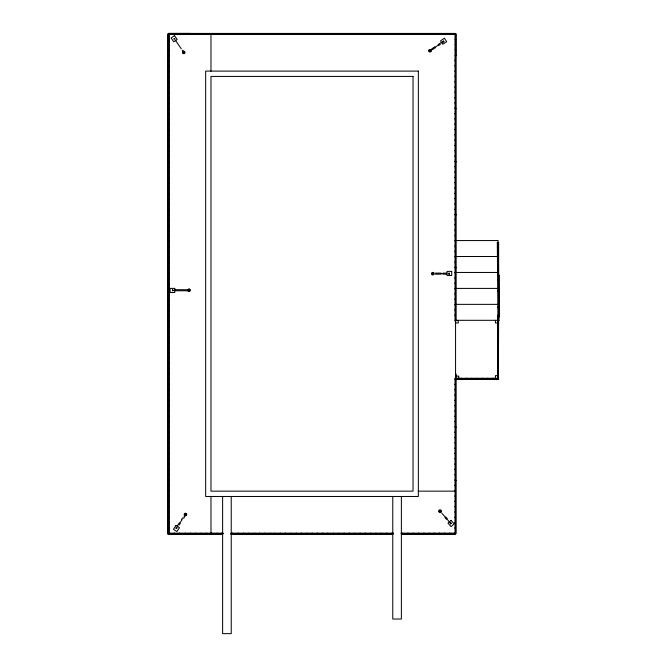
<?xml version="1.0" encoding="UTF-8"?>
<svg xmlns="http://www.w3.org/2000/svg" width="667" height="667" viewBox="0 0 667 667"><rect width="100%" height="100%" fill="white"/><g stroke="black" fill="none" stroke-linecap="round" stroke-linejoin="round"><path stroke-width="1" d="M168.443 511.731L168.443 34.417L455.636 34.417M168.443 533.617L222.303 533.617L222.303 533.083L221.769 533.083L221.769 534.15L168.601 534.15L168.443 533.692M168.443 533.083L168.968 533.083L168.968 34.417M498.633 279.631L498.633 280.165M442.888 41.679C444.497 39.953 442.955 43.355 443.888 41.888M173.995 39.011C173.595 39.528 175.396 38.311 174.754 38.494M442.88 41.688L443.372 41.121M443.93 41.754L443.505 41.129M183.016 52.051L183.075 52.626L183.367 51.651L184.059 52.234L183.433 52.66L183.058 51.918M175.98 528.031C175.571 527.505 177.389 528.714 176.747 528.539M185.693 515.166C185.985 512.915 183.708 515.991 185.96 515.024M451.192 523.37C448.866 524.445 452.001 521.702 450.625 523.862M440.67 511.472L440.579 510.772C440.579 510.48 439.178 511.964 440.604 511.597M173.995 38.878L174.621 38.453M433.5 273.912C432.716 275.137 433.125 272.495 432.249 273.17M498.341 378.798L498.633 320.31L455.027 320.31M430.582 50.542L429.948 51.051L429.781 50.225M177.355 525.829L179.34 522.845M181.624 519.401L182.691 517.8M176.505 528.064L177.806 526.121M179.782 523.136L182.066 519.701M184.042 516.725L184.742 515.666M179.156 525.037L180.223 523.437M183.575 518.392L184.492 517.017M172.553 289.786C173.312 288.969 171.444 291.446 173.278 290.512M173.262 290.512L172.553 290.704M188.494 290.579C189.945 291.321 187.877 288.503 189.686 289.87M448.491 273.778C450.734 274.721 447.832 272.386 449.275 273.178M172.445 289.87L172.445 290.62M449.383 274.02L449.383 273.27M188.911 289.545L188.603 289.728M431.816 48.824L434.784 46.823M438.211 44.514L441.179 42.513M430.182 50.567L432.116 49.266M435.084 47.265L438.502 44.956M441.471 42.955L442.521 42.246M432.416 49.708L435.376 47.707M438.803 45.398L440.403 44.322M439.495 510.563L440.478 510.622M185.026 513.974L185.876 513.923M168.901 533L168.743 533.533M449.275 274.104L448.507 273.778M189.145 289.87L189.578 289.728M183.308 52.618L183.959 53.043M429.698 50.108L430.515 50.175M455.561 256.512L458.229 256.512M176.613 528.581L175.988 528.172M497.315 242.988L498.324 242.98M497.357 247.807L498.099 247.807L497.565 247.807L498.099 247.274M498.099 275.388L498.591 275.379M497.624 279.706L498.099 279.706M497.957 320.06L498.966 320.052M497.849 307.404L498.633 307.404M168.443 39.203L168.968 39.203M455.636 39.203L455.102 39.728L455.636 39.728M168.443 39.728L168.968 39.728M168.443 44.514L168.968 44.514M455.636 44.514L455.102 44.514L455.636 45.048M168.443 45.048L168.968 45.048M168.443 49.833L168.968 49.833M455.636 49.833L455.102 49.833L455.636 50.367M168.443 50.367L168.968 50.367M168.443 55.153L168.968 55.153M455.636 55.153L455.102 55.678L456.17 55.678L456.17 33.884L167.909 33.884L167.834 534.167L168.367 534.167L168.443 33.35L190.237 33.35L190.237 34.417M455.561 55.419L456.095 55.419L456.095 320.844L455.027 320.844L455.027 34.467M168.443 55.678L168.968 55.678M455.027 60.205L455.561 60.205M168.443 60.464L168.968 60.464M455.027 60.73L455.561 60.73M168.443 60.997L168.968 60.997M455.027 65.516L455.561 65.516M168.443 65.783L168.968 65.783M455.027 66.05L455.561 66.05M168.443 66.316L168.968 66.316M455.027 70.835L455.561 70.835M168.443 71.102L168.968 71.102M455.027 71.369L455.561 71.369M168.443 71.636L168.968 71.636M455.027 76.155L455.561 76.155M168.443 76.422L168.968 76.422M455.027 76.688L455.561 76.688M168.443 76.947L168.968 76.947M455.027 81.466L455.561 81.466M168.443 81.733L168.968 81.733M455.027 81.999L455.561 81.999M168.443 82.266L168.968 82.266M455.027 86.785L455.561 86.785M167.909 87.052L168.968 87.052M455.027 87.319L455.561 87.319M168.443 87.585L168.968 87.585M455.027 92.104L455.561 92.104M168.443 92.371L168.968 92.371M455.027 92.638L455.561 92.638M168.443 92.905L168.968 92.905M455.027 97.424L455.561 97.424M168.443 97.69L168.968 97.69M455.027 97.949L455.561 97.949M168.443 98.216L168.968 98.216M455.027 102.735L455.561 102.735M168.443 103.001L168.968 103.001M455.027 103.268L455.561 103.268M168.443 103.535L168.968 103.535M455.027 108.054L455.561 108.054M168.443 108.321L168.968 108.321M455.027 108.588L456.095 108.588M168.443 108.854L168.968 108.854M455.027 113.373L455.561 113.373M168.443 113.64L168.968 113.64M455.027 113.907L455.561 113.907M168.443 114.174L168.968 114.174M455.027 118.693L455.561 118.693M168.443 118.951L168.968 118.951M455.027 119.218L455.561 119.218M168.443 119.485L168.968 119.485M455.027 124.004L455.561 124.004M168.443 124.27L168.968 124.27M455.027 124.537L455.561 124.537M168.443 124.804L168.968 124.804M455.027 129.323L455.561 129.323M168.443 129.59L168.968 129.59M455.027 129.857L455.561 129.857M168.443 130.123L168.968 130.123M455.027 134.642L455.561 134.642M168.443 134.909L168.968 134.909M455.027 135.176L455.561 135.176M168.443 135.434L168.968 135.434M455.027 139.962L455.561 139.962M167.909 140.22L168.968 140.22M455.027 140.487L455.561 140.487M168.443 140.754L168.968 140.754M455.027 145.273L455.561 145.273M168.443 145.539L168.968 145.539M455.027 145.806L455.561 145.806M168.443 146.073L168.968 146.073M455.027 150.592L455.561 150.592M168.443 150.859L168.968 150.859M455.027 151.126L455.561 151.126M168.443 151.392L168.968 151.392M455.027 155.911L455.561 155.911M168.443 156.178L168.968 156.178M455.027 156.445L455.561 156.445M168.443 156.703L168.968 156.703M455.027 161.222L455.561 161.222M168.443 161.489L168.968 161.489M455.027 161.756L456.095 161.756M168.443 162.023L168.968 162.023M455.027 166.542L455.561 166.542M168.443 166.808L168.968 166.808M455.027 167.075L455.561 167.075M168.443 167.342L168.968 167.342M455.027 171.861L455.561 171.861M168.443 172.128L168.968 172.128M455.027 172.394L455.561 172.394M168.443 172.661L168.968 172.661M455.027 177.18L455.561 177.18M168.443 177.447L168.968 177.447M455.027 177.705L455.561 177.705M168.443 177.972L168.968 177.972M455.027 182.491L455.561 182.491M168.443 182.758L168.968 182.758M455.027 183.025L455.561 183.025M168.443 183.292L168.968 183.292M455.027 187.811L455.561 187.811M168.443 188.077L168.968 188.077M455.027 188.344L455.561 188.344M168.443 188.611L168.968 188.611M455.027 193.13L455.561 193.13M167.909 193.397L168.968 193.397M455.027 193.663L455.561 193.663M168.443 193.93L168.968 193.93M455.027 198.449L455.561 198.449M168.443 198.708L168.968 198.708M455.027 198.974L455.561 198.974M168.443 199.241L168.968 199.241M455.027 203.76L455.561 203.76M168.443 204.027L168.968 204.027M455.027 204.294L455.561 204.294M168.443 204.561L168.968 204.561M455.027 209.079L455.561 209.079M168.443 209.346L168.968 209.346M455.027 209.613L455.561 209.613M168.443 209.88L168.968 209.88M455.027 214.399L455.561 214.399M455.561 214.507L456.095 214.507M168.443 214.666L168.968 214.666M455.027 214.932L456.095 214.932M168.443 215.191L168.968 215.191M455.027 219.293L455.561 219.293M455.027 219.818L455.561 219.818M168.443 219.977L168.968 219.977M168.443 220.51L168.968 220.51M455.027 224.604L455.561 224.604M455.027 225.138L455.561 225.138M168.443 225.296L168.968 225.296M168.443 225.83L168.968 225.83M455.027 229.923L455.561 229.923M455.027 230.457L455.561 230.457M168.443 230.615L168.968 230.615M168.443 231.149L168.968 231.149M455.027 235.243L455.561 235.243M455.027 235.768L455.561 235.768M168.443 235.935L168.968 235.935M168.443 236.46L168.968 236.46M455.027 240.554L498.099 240.554L498.099 258.704L498.633 258.704L498.633 242.755L497.565 242.755L498.099 243.288M455.027 241.087L455.561 241.087M168.443 241.246L168.968 241.246M168.443 241.779L168.968 241.779M455.027 245.873L455.561 245.873M455.027 246.406L455.561 246.406M167.909 246.565L168.968 246.565M168.443 247.098L168.968 247.098M455.027 251.192L455.561 251.192M455.027 251.726L455.561 251.726M168.443 251.884L168.968 251.884M168.443 252.418L168.968 252.418M498.099 252.86L497.565 252.86L498.099 253.385M455.027 256.512L498.099 256.512M455.027 257.037L455.561 257.037M168.443 257.204L168.968 257.204M168.443 257.729L168.968 257.729M498.099 259.371L497.565 258.838L498.633 258.838L498.633 274.787M455.027 261.823L455.561 261.823M455.027 262.356L455.561 262.356M168.443 262.515L168.968 262.515M168.443 263.048L168.968 263.048M498.099 263.357L497.565 263.357L498.099 263.89M455.027 267.142L455.561 267.142M455.027 267.675L456.095 267.675M168.443 267.834L168.968 267.834M168.443 268.367L168.968 268.367M498.099 268.943L497.565 268.943L498.099 269.476M455.027 272.461L498.099 272.461M455.027 272.995L455.561 272.995M168.443 273.153L168.968 273.153M435.384 273.111L441.029 273.111M443.096 273.111L446.673 273.111M441.029 273.645L443.096 273.645M168.443 273.687L168.968 273.687M435.384 274.17L441.029 274.17M443.096 274.17L446.673 274.17M455.027 277.78L455.561 277.78M455.027 278.306L455.561 278.306M168.443 278.464L168.968 278.464M168.443 278.998L168.968 278.998M455.027 283.091L455.561 283.091M455.027 283.625L455.561 283.625M168.443 283.783L168.968 283.783M168.443 284.317L168.968 284.317M455.027 288.411L498.099 288.411M455.027 288.944L455.561 288.944M168.443 289.103L168.968 289.103M168.443 289.636L168.968 289.636M175.146 289.711L187.702 289.711M175.146 290.779L187.702 290.779M499.166 290.787L498.099 290.787L498.099 291.321L498.724 291.321L498.633 290.787M498.633 291.07L499.166 291.07M455.027 293.73L455.561 293.73M455.027 294.264L455.561 294.264M168.443 294.422L168.968 294.422M168.443 294.947L168.968 294.947M498.633 295.84L499.166 295.84M455.027 299.049L455.561 299.049M455.027 299.575L455.561 299.575M167.909 299.733L168.968 299.733M168.443 300.267L168.968 300.267M498.633 300.892L499.166 300.892M455.027 304.36L498.099 304.36M455.027 304.894L455.561 304.894M168.443 305.052L168.968 305.052M168.443 305.586L168.968 305.586M498.633 306.737L499.166 306.82M498.049 306.87L499.166 306.87M455.027 309.68L455.561 309.68M455.027 310.213L455.561 310.213M168.443 310.372L168.968 310.372M168.443 310.905L168.968 310.905M455.027 314.999L455.561 314.999M455.027 315.524L455.561 315.524M168.443 315.691L168.968 315.691M168.443 316.216L168.968 316.216M498.099 316.975L499.166 316.975L499.166 275.112L498.099 275.112L498.633 275.646L498.591 275.112L498.633 317.509L498.099 317.509M497.565 320.844L498.099 320.844M168.443 321.002L168.968 321.002M168.443 321.536L168.968 321.536M455.561 322.97L458.221 322.97L458.221 320.31M498.099 322.97L495.439 322.97L495.439 320.31M497.565 324.837L498.099 324.837M497.565 325.363L498.099 325.363M168.443 326.321L168.968 326.321M168.443 326.855L168.968 326.855M497.565 330.415L498.099 330.415M497.565 330.949L498.099 330.949M168.443 331.641L168.968 331.641M168.443 332.174L168.968 332.174M497.565 335.734L498.099 335.734M497.565 336.268L498.099 336.268M168.443 336.96L168.968 336.96M168.443 337.485L168.968 337.485M497.565 341.054L498.099 341.054M497.565 341.579L498.099 341.579M168.443 342.271L168.968 342.271M168.443 342.805L168.968 342.805M497.565 346.365L498.099 346.365M497.565 346.898L498.099 346.898M168.443 347.59L168.968 347.59M168.443 348.124L168.968 348.124M497.565 351.684L498.099 351.684M497.565 352.218L498.099 352.218M167.909 352.484L168.968 352.484M167.909 352.91L168.443 352.91M168.443 353.01L168.968 353.01M497.565 357.003L498.099 357.003M497.565 357.537L498.099 357.537M168.443 357.795L168.968 357.795M168.443 358.329L168.968 358.329M497.565 362.323L498.099 362.323M497.565 362.848L498.099 362.848M168.443 363.115L168.968 363.115M168.443 363.648L168.968 363.648M497.565 367.634L498.099 367.634M497.565 368.167L498.099 368.167M168.443 368.434L168.968 368.434M168.443 368.968L168.968 368.968M497.565 372.953L498.099 372.953M497.565 373.487L498.099 373.487M168.443 373.753L168.968 373.753M455.561 374.02L456.095 374.02L456.095 533.533L455.027 533.533M168.443 374.279L168.968 374.279M498.099 375.613L495.439 375.613L495.439 378.272M456.095 376.146L458.754 376.146L458.754 378.798M498.099 378.272L455.027 378.272L455.027 533.692M455.027 378.798L498.708 378.798L498.708 379.331L455.027 379.331M168.443 379.064L168.968 379.064M168.443 379.598L168.968 379.598M455.027 384.117L455.561 384.117M168.443 384.384L168.968 384.384M455.027 384.651L455.561 384.651M168.443 384.917L168.968 384.917M455.027 389.436L455.561 389.436M168.443 389.703L168.968 389.703M455.027 389.97L455.561 389.97M168.443 390.237L168.968 390.237M455.027 394.756L455.561 394.756M168.443 395.022L168.968 395.022M455.027 395.281L455.561 395.281M168.443 395.548L168.968 395.548M455.027 400.067L455.561 400.067M168.443 400.333L168.968 400.333M455.027 400.6L455.561 400.6M168.443 400.867L168.968 400.867M455.027 405.386L455.561 405.386M167.909 405.653L168.968 405.653M455.027 405.92L455.561 405.92M168.443 406.186L168.968 406.186M455.027 410.705L455.561 410.705M168.443 410.972L168.968 410.972M455.027 411.239L455.561 411.239M168.443 411.506L168.968 411.506M455.027 416.025L455.561 416.025M168.443 416.283L168.968 416.283M455.027 416.55L455.561 416.55M168.443 416.817L168.968 416.817M455.027 421.336L455.561 421.336M168.443 421.602L168.968 421.602M455.027 421.869L455.561 421.869M168.443 422.136L168.968 422.136M455.027 426.655L455.561 426.655M168.443 426.922L168.968 426.922M455.027 427.188L456.095 427.188M168.443 427.455L168.968 427.455M455.027 431.974L455.561 431.974M168.443 432.241L168.968 432.241M455.027 432.508L455.561 432.508M168.443 432.766L168.968 432.766M455.027 437.294L455.561 437.294M168.443 437.552L168.968 437.552M455.027 437.819L455.561 437.819M168.443 438.086L168.968 438.086M455.027 442.605L455.561 442.605M168.443 442.871L168.968 442.871M455.027 443.138L455.561 443.138M168.443 443.405L168.968 443.405M455.027 447.924L455.561 447.924M168.443 448.191L168.968 448.191M455.027 448.457L455.561 448.457M168.443 448.724L168.968 448.724M455.027 453.243L455.561 453.243M168.443 453.51L168.968 453.51M455.027 453.777L455.561 453.777M168.443 454.035L168.968 454.035M455.027 458.554L455.561 458.554M167.909 458.821L168.968 458.821M455.027 459.088L455.561 459.088M168.443 459.355L168.968 459.355M455.027 463.873L455.561 463.873M168.443 464.14L168.968 464.14M455.027 464.407L455.561 464.407M168.443 464.674L168.968 464.674M455.027 469.193L455.561 469.193M168.443 469.46L168.968 469.46M455.027 469.726L455.561 469.726M168.443 469.993L168.968 469.993M455.027 474.512L455.561 474.512M168.443 474.779L168.968 474.779M455.027 475.037L455.561 475.037M168.443 475.304L168.968 475.304M455.027 479.823L455.561 479.823M168.443 480.09L168.968 480.09M455.027 480.357L456.095 480.357M168.443 480.624L168.968 480.624M455.027 485.142L455.561 485.142M168.443 485.409L168.968 485.409M455.027 485.676L455.561 485.676M168.443 485.943L168.968 485.943M455.027 490.462L455.561 490.462M168.443 490.729L168.968 490.729M455.027 490.995L455.561 490.995M168.443 491.262L168.968 491.262M418.217 491.154L455.561 491.154M455.027 495.781L455.561 495.781M168.443 496.04L168.968 496.04M455.027 496.306L455.561 496.306M168.443 496.573L168.968 496.573M455.027 501.092L455.561 501.092M168.443 501.359L168.968 501.359M455.027 501.626L455.561 501.626M168.443 501.892L168.968 501.892M455.027 506.411L455.561 506.411M168.443 506.678L168.968 506.678M455.027 506.945L455.561 506.945M168.443 507.212L168.968 507.212M167.834 511.731L168.901 511.731L168.367 512.264M455.027 511.731L455.561 511.731M167.909 511.998L168.443 511.998M455.027 512.264L455.561 512.264M168.367 517.05L168.901 517.05L168.367 517.575M455.027 517.05L455.561 517.05M455.027 517.575L455.561 517.575M168.367 522.361L168.901 522.361L168.367 522.895M455.027 522.361L455.561 522.361M455.027 522.895L455.561 522.895M168.367 527.68L168.901 527.68L168.367 528.214M455.027 527.68L455.561 527.68M455.027 528.214L455.561 528.214M455.027 533L455.561 533M168.968 533.158L223.212 533.158M231.382 533.158L393.655 533.158M400.942 533.158L455.561 533.158M223.42 533.692L168.226 533.742L168.226 33.884M230.69 533.742L393.155 533.692M401.426 533.742L455.561 533.742M230.974 534.15L393.13 534.15M401.309 534.15L434.025 534.15L434.025 533.617L402.126 533.617L402.126 533.083L402.66 533.617M450.483 523.837L450.317 522.945L451.184 523.228M188.402 290.62L188.911 290.904M445.814 516.975L447.173 518.526M440.17 511.314L440.879 512.114M441.712 513.073L445.414 517.317M446.773 518.876L450.659 523.328M445.014 517.667L446.373 519.226M175.129 39.853L181.282 48.841M182.216 50.208L183.533 52.134M183.433 52.66L183.6 53.077A0.959 0.95 -34.4 0 0 184.325 51.592A0.959 0.95 -34.4 0 0 182.675 51.726A0.959 0.95 -34.4 0 0 183.6 53.085M498.099 258.838L498.099 274.787M498.099 314.957L498.099 378.798M497.565 320.31L497.565 378.798M493.313 378.272L493.313 378.798M492.78 378.272L492.78 378.798M487.994 378.272L487.994 378.798M487.469 378.272L487.469 378.798M482.683 378.272L482.683 378.798M482.149 378.272L482.149 378.798M477.364 378.272L477.364 378.798M476.83 378.272L476.83 378.798M472.044 378.272L472.044 378.798M471.511 378.272L471.511 378.798M466.725 378.272L466.725 378.798M466.2 378.272L466.2 378.798M461.414 378.272L461.414 378.798M460.88 378.272L460.88 378.798M455.619 33.884L455.636 55.678M455.561 33.884L455.561 534.217L433.767 534.217L433.767 533.158M455.403 34.484L455.403 33.425L189.978 33.425L189.978 33.95M455.102 33.884L455.102 34.417M454.869 33.95L454.869 34.484M450.25 533.158L450.25 533.692M450.083 33.95L450.083 34.484M449.716 533.158L449.716 533.692M449.558 33.95L449.558 34.484M444.931 533.158L444.931 533.692M444.772 33.95L444.772 34.484M444.397 533.158L444.397 533.692M444.239 33.95L444.239 34.484M439.611 533.158L439.611 533.692M439.453 33.95L439.453 34.484M439.078 533.158L439.078 533.692M438.919 33.95L438.919 34.484M434.292 533.158L434.292 533.692M434.134 33.95L434.134 34.484M433.6 33.95L433.6 34.484M429.24 533.617L429.24 533.083L428.714 533.617M428.814 33.95L428.814 34.484M428.289 33.95L428.289 34.484M423.929 533.617L423.929 533.083L423.395 533.617M423.503 33.95L423.503 34.484M422.97 33.95L422.97 34.484M418.609 533.617L418.609 533.083L418.076 533.617M418.184 33.95L418.184 34.484M417.65 33.95L417.65 34.484M413.29 533.617L413.29 533.083L412.756 533.617M412.865 33.95L412.865 34.484M412.331 33.95L412.331 34.484M407.979 533.617L407.979 533.083L407.445 533.617M407.554 33.95L407.554 34.484M407.02 33.95L407.02 34.484M402.234 33.425L402.234 34.484M401.701 33.95L401.701 34.484M401.384 496.473L401.384 619.026L392.771 619.026L392.771 496.473M396.915 33.95L396.915 34.484M396.381 33.95L396.381 34.484M391.596 33.95L391.596 34.484M391.496 533.617L392.021 533.083L392.021 533.617L232.408 533.617L232.408 533.083L232.933 533.617M391.07 33.95L391.07 34.484M386.71 533.617L386.71 533.083L386.176 533.617M386.285 33.95L386.285 34.484M385.751 33.95L385.751 34.484M381.391 533.617L380.857 533.083L380.857 534.15M380.965 33.95L380.965 34.484M380.432 33.95L380.432 34.484M376.071 533.617L376.071 533.083L375.538 533.617M375.646 33.95L375.646 34.484M375.112 33.95L375.112 34.484M370.752 533.617L370.752 533.083L370.227 533.617M370.327 33.95L370.327 34.484M369.801 33.95L369.801 34.484M365.441 533.617L365.441 533.083L364.907 533.617M365.016 33.95L365.016 34.484M364.482 33.95L364.482 34.484M360.122 533.617L360.122 533.083L359.588 533.617M359.696 33.95L359.696 34.484M359.163 33.95L359.163 34.484M354.802 533.617L354.802 533.083L354.269 533.617M354.377 33.95L354.377 34.484M353.843 33.95L353.843 34.484M349.483 33.425L349.483 34.484M349.483 533.617L349.483 533.083L348.958 533.617M349.058 33.425L349.058 33.95M348.958 33.95L348.958 34.484M344.172 33.95L344.172 34.484M344.172 533.617L344.172 533.083L343.638 533.617M343.638 33.95L343.638 34.484M338.853 33.95L338.853 34.484M338.853 533.617L338.853 533.083L338.319 533.617M338.319 33.95L338.319 34.484M333.533 33.95L333.533 34.484M333.533 533.617L333.533 533.083L333 533.617M333.008 33.95L333.008 34.484M328.222 33.95L328.222 34.484M328.222 533.617L327.689 533.083L327.689 534.15M327.689 33.95L327.689 34.484M322.903 33.95L322.903 34.484M322.903 533.617L322.903 533.083L322.369 533.617M322.369 33.95L322.369 34.484M317.584 33.95L317.584 34.484M317.584 533.617L317.584 533.083L317.05 533.617M317.05 33.95L317.05 34.484M312.264 33.95L312.264 34.484M312.264 533.617L312.264 533.083L311.739 533.617M311.739 33.95L311.739 34.484M306.953 33.95L306.953 34.484M306.953 533.617L306.953 533.083L306.42 533.617M306.42 33.95L306.42 34.484M301.634 33.95L301.634 34.484M301.634 533.617L301.634 533.083L301.1 533.617M301.1 33.95L301.1 34.484M296.315 33.425L296.315 34.484M296.315 533.617L296.315 533.083L295.781 533.617M295.781 33.95L295.781 34.484M290.995 33.95L290.995 34.484M290.995 533.617L290.995 533.083L290.47 533.617M290.47 33.95L290.47 34.484M285.684 33.95L285.684 34.484M285.684 533.617L285.684 533.083L285.151 533.617M285.151 33.95L285.151 34.484M280.365 33.95L280.365 34.484M280.365 533.617L280.365 533.083L279.832 533.617M279.832 33.95L279.832 34.484M275.046 33.95L275.046 34.484M275.046 533.617L274.512 533.083L274.512 534.15M274.937 533.617L274.937 534.15M274.512 33.95L274.512 34.484M270.152 533.617L270.152 533.083L269.626 533.617M269.726 33.95L269.726 34.484M269.201 33.95L269.201 34.484M264.841 533.617L264.841 533.083L264.307 533.617M264.415 33.95L264.415 34.484M263.882 33.95L263.882 34.484M259.521 533.617L259.521 533.083L258.988 533.617M259.096 33.95L259.096 34.484M258.563 33.95L258.563 34.484M254.202 533.617L254.202 533.083L253.677 533.617M253.777 33.95L253.777 34.484M253.252 33.95L253.252 34.484M248.891 533.617L248.891 533.083L248.357 533.617M248.466 33.95L248.466 34.484M247.932 33.95L247.932 34.484M243.572 533.617L243.572 533.083L243.038 533.617M243.147 33.425L243.147 34.484M242.613 33.95L242.613 34.484M238.252 533.617L238.252 533.083L237.719 533.617M237.827 33.95L237.827 34.484M237.294 33.95L237.294 34.484M232.508 33.95L232.508 34.484M231.983 33.95L231.983 34.484M231.232 496.473L231.232 633.65L222.62 633.65L222.62 496.473M227.197 33.95L227.197 34.484M226.663 33.95L226.663 34.484M221.878 33.95L221.878 34.484M221.344 33.95L221.344 34.484M216.983 533.617L216.983 533.083L216.45 533.617M216.558 33.95L216.558 34.484M216.025 33.95L216.025 34.484M211.664 533.617L211.664 533.083L211.139 533.617M211.239 33.95L211.239 34.484M210.98 33.884L210.98 71.227M210.98 496.34L210.98 533.692M210.714 33.95L210.714 34.484M206.353 533.617L206.353 533.083L205.82 533.617M205.928 33.95L205.928 34.484M205.394 33.95L205.394 34.484M201.034 533.617L201.034 533.083L200.5 533.617M200.609 33.95L200.609 34.484M200.075 33.95L200.075 34.484M195.714 533.617L195.714 533.083L195.181 533.617M195.289 33.95L195.289 34.484M194.756 33.95L194.756 34.484M190.403 533.617L190.403 533.083L189.87 533.617M189.711 33.884L189.711 34.417M185.084 533.617L185.084 533.083L184.551 533.617M184.926 33.884L184.926 34.417M184.392 33.884L184.392 34.417M179.765 533.617L179.765 533.083L179.231 533.617M179.606 33.884L179.606 34.417M179.073 33.884L179.073 34.417M174.446 533.617L174.446 533.083L173.92 533.617M174.287 33.884L174.287 34.417M173.754 33.884L173.754 34.417M168.968 33.884L168.968 533.617M184.484 515.199A0.959 0.95 33.6 0 1 185.143 513.84A0.959 0.95 33.6 0 1 186.293 514.841A0.959 0.95 33.6 0 1 185.034 515.674M184.359 515.057A1.267 1.259 33.6 0 1 185.234 513.273A1.267 1.259 33.6 0 1 186.752 514.591A1.267 1.259 33.6 0 1 185.093 515.699M431.082 50.267A0.959 0.95 56 0 1 430.257 51.526A0.959 0.95 56 0 1 429.248 50.384A0.959 0.95 56 0 1 430.599 49.717M431.124 50.358A1.267 1.259 56 0 1 430.032 52.026A1.267 1.259 56 0 1 428.698 50.517A1.267 1.259 56 0 1 430.482 49.633M187.944 289.77A0.959 0.95 -90 0 1 189.436 289.57A0.959 0.95 -90 0 1 189.245 291.079A0.959 0.95 -90 0 1 187.852 290.495M187.869 289.895A1.267 1.259 -90 0 1 189.803 289.186A1.267 1.259 -90 0 1 189.803 291.262A1.267 1.259 -90 0 1 187.869 290.554M434 273.662A1.267 1.259 -90 0 1 432.316 274.854A1.267 1.259 -90 0 1 431.782 272.853A1.267 1.259 -90 0 1 433.833 273.028M433.975 273.887A0.959 0.95 -90 0 1 432.583 274.471A0.959 0.95 -90 0 1 432.383 272.961A0.959 0.95 -90 0 1 433.875 273.162M176.013 525.421L173.445 529.29L176.88 531.574L179.448 527.705L176.013 525.421M451.092 520.402L447.982 523.111L451.034 526.613L454.144 523.903L451.092 520.402M174.529 35.668L171.127 38.002L173.754 41.838L177.155 39.503L174.529 35.668M444.405 38.261L440.553 40.862L442.855 44.28L446.707 41.688L444.405 38.261M498.324 242.396L497.307 242.404L497.957 320.644L498.966 320.635L498.324 242.396M418.342 71.102L205.661 71.102L205.661 496.473L418.342 496.473L418.342 71.102M413.023 76.422L210.98 76.422L210.98 491.154L413.023 491.154L413.023 76.422M451.726 271.394L447.082 271.394L447.082 275.513L451.726 275.513L451.726 271.394M174.746 288.377L170.093 288.377L170.093 292.496L174.746 292.496L174.746 288.377M183.492 53.618A1.267 1.259 -34.4 0 0 184.917 51.959A1.267 1.259 -34.4 0 0 182.775 51.567A1.267 1.259 -34.4 0 0 183.492 53.618M440.353 512.248A0.959 0.95 -41.1 0 0 440.895 510.68A0.959 0.95 -41.1 0 0 439.27 511.005A0.959 0.95 -41.1 0 0 440.353 512.248M439.861 512.348A1.267 1.259 -41.1 0 0 441.087 510.53A1.267 1.259 -41.1 0 0 438.911 510.388A1.267 1.259 -41.1 0 0 439.861 512.348"/></g></svg>
